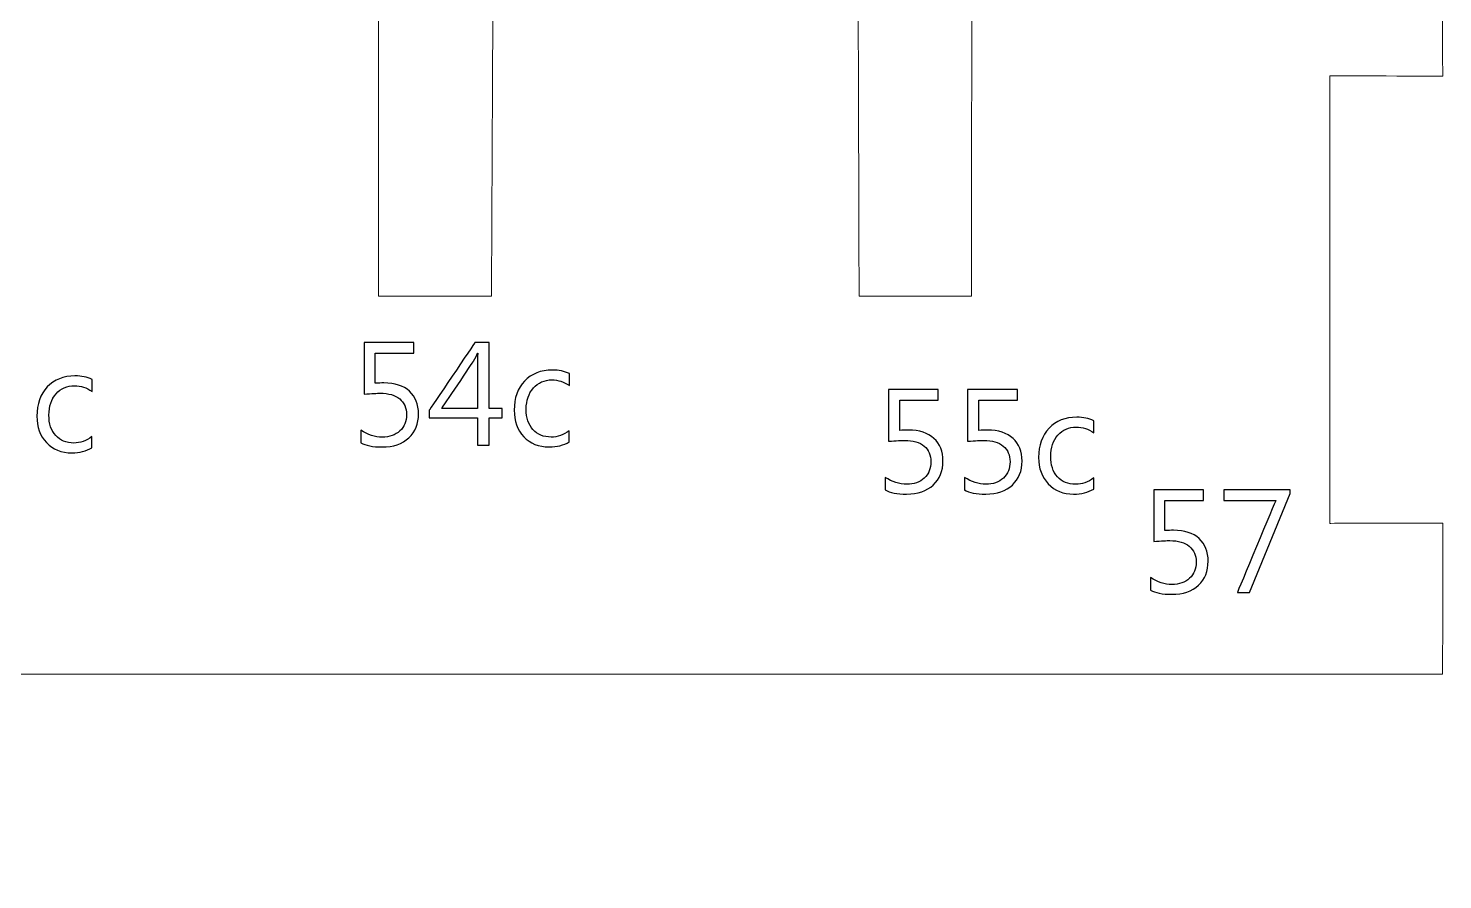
# Model space of a CAD drawing. Header units: centimetres. Extents: x -494 to 505, y -672 to 577.
# Drawn here: x 385.6 to 489.3, y 283.6 to 346 of the extents above; entities that cross this region are included whole.
import ezdxf

# ---------------------------------------------------------------- set-up
doc = ezdxf.new("R2010")
doc.units = ezdxf.units.CM
doc.header["$MEASUREMENT"] = 0
doc.layers.add('Camada 1', color=7, linetype='Continuous')
doc.layers.add('Camada 2', color=10, linetype='Continuous')

msp = doc.modelspace()

# ---------------------------------------------------------------- linework, layer by layer
at = {"layer": 'Camada 1', "lineweight": 9}
msp.add_open_spline([(288.960814, 353.67214), (288.960814, 353.67214), (306.821586, 353.757484), (306.821586, 353.757484), (306.821586, 353.757484), (306.821586, 353.757484), (306.803806, 326.357488), (306.803806, 326.357488), (306.803806, 326.357488), (306.803806, 326.357488), (315.147198, 326.356472), (315.147198, 326.356472), (315.147198, 326.356472), (315.147198, 326.356472), (315.160914, 353.57562), (315.160914, 353.57562), (315.160914, 353.57562), (315.160914, 353.57562), (341.611458, 353.57562), (341.611458, 353.57562), (341.611458, 353.57562), (341.611458, 353.57562), (341.611458, 326.355964), (341.611458, 326.355964), (341.611458, 326.355964), (341.611458, 326.355964), (349.923862, 326.357996), (349.923862, 326.357996), (349.923862, 326.357996), (349.923862, 326.357996), (349.92691, 353.617276), (349.92691, 353.617276), (349.92691, 353.617276), (349.92691, 353.617276), (376.460766, 353.605592), (376.460766, 353.605592), (376.460766, 353.605592), (376.460766, 353.605592), (376.395234, 326.36714), (376.395234, 326.36714), (376.395234, 326.36714), (376.395234, 326.36714), (384.838194, 326.357488), (384.838194, 326.357488), (384.838194, 326.357488), (384.838194, 326.357488), (384.869182, 353.677728), (384.869182, 353.677728), (384.869182, 353.677728), (384.869182, 353.677728), (411.304994, 353.702112), (411.304994, 353.702112), (411.304994, 353.702112), (411.304994, 353.702112), (411.304994, 326.35952), (411.304994, 326.35952), (411.304994, 326.35952), (411.304994, 326.35952), (419.585902, 326.365108), (419.585902, 326.365108), (419.585902, 326.365108), (419.585902, 326.365108), (419.720522, 353.670108), (419.720522, 353.670108), (419.720522, 353.670108), (419.720522, 353.670108), (446.437766, 353.618292), (446.437766, 353.618292), (446.437766, 353.618292), (446.437766, 353.618292), (446.52311, 326.358504), (446.52311, 326.358504), (446.52311, 326.358504), (446.52311, 326.358504), (454.750678, 326.360536), (454.750678, 326.360536), (454.750678, 326.360536), (454.750678, 326.360536), (454.791826, 353.618292), (454.791826, 353.618292), (454.791826, 353.618292), (454.791826, 353.618292), (489.229146, 353.633024), (489.229146, 353.633024), (489.229146, 353.633024), (489.229146, 353.633024), (489.287566, 342.489536), (489.287566, 342.489536), (489.287566, 342.489536), (489.287566, 342.489536), (481.005134, 342.497156), (481.005134, 342.497156), (481.005134, 342.497156), (481.005134, 342.497156), (481.005642, 309.723028), (481.005642, 309.723028), (481.005642, 309.723028), (481.005642, 309.723028), (489.285534, 309.728616), (489.285534, 309.728616), (489.285534, 309.728616), (489.285534, 309.728616), (489.28401, 298.680632), (489.28401, 298.680632), (489.28401, 298.680632), (489.28401, 298.680632), (280.265378, 298.67606), (280.265378, 298.67606), (280.265378, 298.67606), (280.265378, 298.67606), (280.256742, 315.430408), (280.256742, 315.430408), (280.256742, 315.430408), (280.256742, 315.430408), (252.19279, 315.430408), (252.19279, 315.430408), (252.19279, 315.430408), (247.88749, 315.334904), (245.91899, 310.748172), (245.883938, 302.43526), (245.883938, 302.43526), (246.230902, 288.837116), (238.245142, 283.140404), (231.76103, 283.8704), (231.76103, 283.8704), (231.76103, 283.8704), (235.595922, 314.865512), (235.595922, 314.865512), (235.595922, 314.865512), (235.595922, 314.865512), (227.385626, 315.718444), (227.385626, 315.718444), (227.385626, 315.718444), (227.385626, 315.718444), (224.653602, 295.469056), (224.653602, 295.469056), (224.653602, 295.469056), (224.653602, 295.469056), (5.72135, 295.22674), (5.72135, 295.22674), (5.72135, 295.22674), (5.72135, 295.22674), (5.716778, 279.167844), (5.716778, 279.167844), (5.716778, 279.167844), (5.716778, 279.167844), (-2.628138, 279.165304), (-2.628138, 279.165304), (-2.628138, 279.165304), (-2.628138, 279.165304), (-2.98577, 224.0915), (-2.98577, 224.0915), (-2.98577, 224.0915), (-2.98577, 224.0915), (-88.789002, 214.483696), (-88.789002, 214.483696), (-88.789002, 214.483696), (-88.789002, 214.483696), (-160.134554, 214.52332), (-160.134554, 214.52332), (-160.134554, 214.52332), (-163.876482, 213.130384), (-165.443662, 209.995516), (-164.388038, 204.757528), (-164.388038, 204.757528), (-164.388038, 204.757528), (-161.889694, 196.939916), (-161.889694, 196.939916), (-161.889694, 196.939916), (-159.55137, 189.6237), (-158.882842, 185.430668), (-164.745162, 183.003444), (-164.745162, 183.003444), (-164.745162, 183.003444), (-175.274478, 179.070508), (-175.274478, 179.070508), (-175.274478, 179.070508), (-189.770766, 172.492416), (-191.904366, 158.459424), (-185.580274, 139.325096), (-185.580274, 139.325096), (-182.29707, 128.78308), (-186.260486, 121.438924), (-192.412366, 123.689364), (-192.412366, 123.689364), (-192.412366, 123.689364), (-261.359142, 146.906996), (-261.359142, 146.906996), (-261.359142, 146.906996), (-259.768086, 152.90292), (-257.854958, 158.898844), (-255.620774, 164.893752), (-255.620774, 164.893752), (-255.620774, 164.893752), (-235.993178, 156.483304), (-235.993178, 156.483304), (-235.993178, 156.483304), (-235.993178, 156.483304), (-233.24947, 164.39388), (-233.24947, 164.39388), (-233.24947, 164.39388), (-233.24947, 164.39388), (-252.959362, 172.804328), (-252.959362, 172.804328), (-252.959362, 172.804328), (-249.96013, 179.295044), (-246.799354, 185.623708), (-243.478558, 191.789812), (-243.478558, 191.789812), (-243.478558, 191.789812), (-223.85147, 181.048152), (-223.85147, 181.048152), (-223.85147, 181.048152), (-223.85147, 181.048152), (-219.526358, 188.126116), (-219.526358, 188.126116), (-219.526358, 188.126116), (-219.526358, 188.126116), (-238.904526, 198.951596), (-238.904526, 198.951596), (-238.904526, 198.951596), (-235.729018, 204.52842), (-232.421938, 209.843116), (-228.924866, 214.772748), (-228.924866, 214.772748), (-228.924866, 214.772748), (-210.96097, 202.698604), (-210.96097, 202.698604), (-210.96097, 202.698604), (-210.96097, 202.698604), (-206.469742, 209.526632), (-206.469742, 209.526632), (-206.469742, 209.526632), (-206.469742, 209.526632), (-224.18421, 221.600776), (-224.18421, 221.600776), (-224.18421, 221.600776), (-220.36151, 226.60102), (-216.750138, 231.702356), (-213.372446, 236.922564), (-213.372446, 236.922564), (-213.372446, 236.922564), (-194.826382, 225.348292), (-194.826382, 225.348292), (-194.826382, 225.348292), (-194.826382, 225.348292), (-191.25057, 232.592372), (-191.25057, 232.592372), (-191.25057, 232.592372), (-191.25057, 232.592372), (-209.380582, 244.333776), (-209.380582, 244.333776), (-209.380582, 244.333776), (-202.259946, 261.027672), (-207.195166, 274.737068), (-227.065078, 282.88488), (-227.065078, 282.88488), (-261.775194, 290.706048), (-301.116238, 286.78124), (-337.022694, 269.0622), (-337.022694, 269.0622), (-362.833158, 254.920496), (-388.11327, 237.066328), (-415.161222, 221.333568), (-415.161222, 221.333568), (-428.876714, 212.451696), (-442.468254, 204.489812), (-456.981306, 198.090028), (-456.981306, 198.090028), (-462.47939, 196.298312), (-466.306662, 195.61048), (-468.373206, 196.760592), (-468.373206, 196.760592), (-481.297234, 208.35874), (-487.891074, 236.208316), (-486.846118, 283.671264), (-486.846118, 283.671264), (-484.055166, 323.948552), (-477.369886, 350.249236), (-465.985606, 359.680256), (-465.985606, 359.680256), (-455.591418, 363.607604), (-416.449002, 364.2106), (-357.647494, 359.764076), (-357.647494, 359.764076), (-317.62573, 356.62108), (-277.81377, 352.853244), (-238.131858, 348.694756), (-238.131858, 348.694756), (-214.866474, 346.01658), (-195.551298, 366.45342), (-178.214274, 397.942308), (-178.214274, 397.942308), (-183.909462, 398.922748), (-187.93587, 403.347936), (-188.438282, 412.292292), (-188.438282, 412.292292), (-188.327538, 422.884092), (-183.723026, 428.164752), (-174.94631, 428.932848), (-174.94631, 428.932848), (-171.28617, 428.963836), (-167.626538, 428.92218), (-163.96843, 428.50308), (-163.96843, 428.50308), (-159.001206, 427.909736), (-156.690822, 430.099216), (-156.854398, 436.178452), (-156.854398, 436.178452), (-156.854398, 436.178452), (-156.778198, 448.203828), (-156.778198, 448.203828), (-156.778198, 448.203828), (-156.778198, 448.203828), (-147.700746, 448.20332), (-147.700746, 448.20332), (-147.700746, 448.20332), (-147.700746, 448.20332), (-147.697698, 465.516468), (-147.697698, 465.516468), (-147.697698, 465.516468), (-147.697698, 465.516468), (-132.459222, 465.506816), (-132.459222, 465.506816), (-132.459222, 465.506816), (-132.459222, 465.506816), (-117.536722, 483.837996), (-117.536722, 483.837996), (-117.536722, 483.837996), (-117.536722, 483.837996), (-45.491654, 483.825804), (-45.491654, 483.825804), (-45.491654, 483.825804), (-45.491654, 483.825804), (-45.47489, 454.015348), (-45.47489, 454.015348), (-45.47489, 454.015348), (-45.47489, 454.015348), (-36.796218, 454.018396), (-36.796218, 454.018396), (-36.796218, 454.018396), (-36.796218, 454.018396), (-36.920678, 434.287168), (-36.920678, 434.287168), (-36.920678, 434.287168), (-37.163502, 430.041812), (-40.062658, 428.173896), (-44.477686, 427.461172), (-44.477686, 427.461172), (-44.477686, 427.461172), (-58.86831, 427.45914), (-58.86831, 427.45914), (-58.86831, 427.45914), (-58.86831, 427.45914), (-58.872882, 414.921192), (-58.872882, 414.921192), (-58.872882, 414.921192), (-58.872882, 414.921192), (-43.79849, 414.921192), (-43.79849, 414.921192), (-43.79849, 414.921192), (-24.761698, 414.171384), (-13.673582, 411.255972), (-8.36295, 404.78964), (-8.36295, 404.78964), (-4.952238, 400.746468), (-2.86385, 396.261336), (-2.70891, 391.1346), (-2.70891, 391.1346), (-2.70891, 391.1346), (-2.534666, 366.474248), (-2.534666, 366.474248), (-2.534666, 366.474248), (-2.534666, 366.474248), (5.877814, 366.480344), (5.877814, 366.480344), (5.877814, 366.480344), (5.877814, 366.480344), (5.90169, 347.073728), (5.90169, 347.073728), (5.90169, 347.073728), (5.90169, 347.073728), (233.39171, 347.06814), (233.39171, 347.06814), (233.39171, 347.06814), (233.39171, 347.06814), (233.356658, 357.819452), (233.356658, 357.819452), (233.356658, 357.819452), (238.909098, 375.214388), (244.365526, 393.373356), (250.012962, 410.004768), (250.012962, 410.004768), (252.496066, 417.378896), (256.725674, 421.44188), (262.677402, 421.235124), (262.677402, 421.235124), (270.499078, 420.488872), (274.919186, 415.631376), (277.312882, 408.136344), (277.312882, 408.136344), (281.81935, 390.775952), (285.049722, 371.798088), (288.960814, 353.67214)], degree=3, knots=[0, 0, 0, 0, 0.0098039216, 0.0098039216, 0.0098039216, 0.0098039316, 0.0196078431, 0.0196078431, 0.0196078431, 0.0196078531, 0.0294117647, 0.0294117647, 0.0294117647, 0.0294117747, 0.0392156863, 0.0392156863, 0.0392156863, 0.0392156963, 0.0490196078, 0.0490196078, 0.0490196078, 0.0490196178, 0.0588235294, 0.0588235294, 0.0588235294, 0.0588235394, 0.068627451, 0.068627451, 0.068627451, 0.068627461, 0.0784313725, 0.0784313725, 0.0784313725, 0.0784313825, 0.0882352941, 0.0882352941, 0.0882352941, 0.0882353041, 0.0980392157, 0.0980392157, 0.0980392157, 0.0980392257, 0.1078431373, 0.1078431373, 0.1078431373, 0.1078431473, 0.1176470588, 0.1176470588, 0.1176470588, 0.1176470688, 0.1274509804, 0.1274509804, 0.1274509804, 0.1274509904, 0.137254902, 0.137254902, 0.137254902, 0.137254912, 0.1470588235, 0.1470588235, 0.1470588235, 0.1470588335, 0.1568627451, 0.1568627451, 0.1568627451, 0.1568627551, 0.1666666667, 0.1666666667, 0.1666666667, 0.1666666767, 0.1764705882, 0.1764705882, 0.1764705882, 0.1764705982, 0.1862745098, 0.1862745098, 0.1862745098, 0.1862745198, 0.1960784314, 0.1960784314, 0.1960784314, 0.1960784414, 0.2058823529, 0.2058823529, 0.2058823529, 0.2058823629, 0.2156862745, 0.2156862745, 0.2156862745, 0.2156862845, 0.2254901961, 0.2254901961, 0.2254901961, 0.2254902061, 0.2352941176, 0.2352941176, 0.2352941176, 0.2352941276, 0.2450980392, 0.2450980392, 0.2450980392, 0.2450980492, 0.2549019608, 0.2549019608, 0.2549019608, 0.2549019708, 0.2647058824, 0.2647058824, 0.2647058824, 0.2647058924, 0.2745098039, 0.2745098039, 0.2745098039, 0.2745098139, 0.2843137255, 0.2843137255, 0.2843137255, 0.2843137355, 0.2941176471, 0.2941176471, 0.2941176471, 0.2941176571, 0.3039215686, 0.3039215686, 0.3039215686, 0.3039215786, 0.3137254902, 0.3137254902, 0.3137254902, 0.3137255002, 0.3235294118, 0.3235294118, 0.3235294118, 0.3235294218, 0.3333333333, 0.3333333333, 0.3333333333, 0.3333333433, 0.3431372549, 0.3431372549, 0.3431372549, 0.3431372649, 0.3529411765, 0.3529411765, 0.3529411765, 0.3529411865, 0.362745098, 0.362745098, 0.362745098, 0.362745108, 0.3725490196, 0.3725490196, 0.3725490196, 0.3725490296, 0.3823529412, 0.3823529412, 0.3823529412, 0.3823529512, 0.3921568627, 0.3921568627, 0.3921568627, 0.3921568727, 0.4019607843, 0.4019607843, 0.4019607843, 0.4019607943, 0.4117647059, 0.4117647059, 0.4117647059, 0.4117647159, 0.4215686275, 0.4215686275, 0.4215686275, 0.4215686375, 0.431372549, 0.431372549, 0.431372549, 0.431372559, 0.4411764706, 0.4411764706, 0.4411764706, 0.4411764806, 0.4509803922, 0.4509803922, 0.4509803922, 0.4509804022, 0.4607843137, 0.4607843137, 0.4607843137, 0.4607843237, 0.4705882353, 0.4705882353, 0.4705882353, 0.4705882453, 0.4803921569, 0.4803921569, 0.4803921569, 0.4803921669, 0.4901960784, 0.4901960784, 0.4901960784, 0.4901960884, 0.5, 0.5, 0.5, 0.50000001, 0.5098039216, 0.5098039216, 0.5098039216, 0.5098039316, 0.5196078431, 0.5196078431, 0.5196078431, 0.5196078531, 0.5294117647, 0.5294117647, 0.5294117647, 0.5294117747, 0.5392156863, 0.5392156863, 0.5392156863, 0.5392156963, 0.5490196078, 0.5490196078, 0.5490196078, 0.5490196178, 0.5588235294, 0.5588235294, 0.5588235294, 0.5588235394, 0.568627451, 0.568627451, 0.568627451, 0.568627461, 0.5784313725, 0.5784313725, 0.5784313725, 0.5784313825, 0.5882352941, 0.5882352941, 0.5882352941, 0.5882353041, 0.5980392157, 0.5980392157, 0.5980392157, 0.5980392257, 0.6078431373, 0.6078431373, 0.6078431373, 0.6078431473, 0.6176470588, 0.6176470588, 0.6176470588, 0.6176470688, 0.6274509804, 0.6274509804, 0.6274509804, 0.6274509904, 0.637254902, 0.637254902, 0.637254902, 0.637254912, 0.6470588235, 0.6470588235, 0.6470588235, 0.6470588335, 0.6568627451, 0.6568627451, 0.6568627451, 0.6568627551, 0.6666666667, 0.6666666667, 0.6666666667, 0.6666666767, 0.6764705882, 0.6764705882, 0.6764705882, 0.6764705982, 0.6862745098, 0.6862745098, 0.6862745098, 0.6862745198, 0.6960784314, 0.6960784314, 0.6960784314, 0.6960784414, 0.7058823529, 0.7058823529, 0.7058823529, 0.7058823629, 0.7156862745, 0.7156862745, 0.7156862745, 0.7156862845, 0.7254901961, 0.7254901961, 0.7254901961, 0.7254902061, 0.7352941176, 0.7352941176, 0.7352941176, 0.7352941276, 0.7450980392, 0.7450980392, 0.7450980392, 0.7450980492, 0.7549019608, 0.7549019608, 0.7549019608, 0.7549019708, 0.7647058824, 0.7647058824, 0.7647058824, 0.7647058924, 0.7745098039, 0.7745098039, 0.7745098039, 0.7745098139, 0.7843137255, 0.7843137255, 0.7843137255, 0.7843137355, 0.7941176471, 0.7941176471, 0.7941176471, 0.7941176571, 0.8039215686, 0.8039215686, 0.8039215686, 0.8039215786, 0.8137254902, 0.8137254902, 0.8137254902, 0.8137255002, 0.8235294118, 0.8235294118, 0.8235294118, 0.8235294218, 0.8333333333, 0.8333333333, 0.8333333333, 0.8333333433, 0.8431372549, 0.8431372549, 0.8431372549, 0.8431372649, 0.8529411765, 0.8529411765, 0.8529411765, 0.8529411865, 0.862745098, 0.862745098, 0.862745098, 0.862745108, 0.8725490196, 0.8725490196, 0.8725490196, 0.8725490296, 0.8823529412, 0.8823529412, 0.8823529412, 0.8823529512, 0.8921568627, 0.8921568627, 0.8921568627, 0.8921568727, 0.9019607843, 0.9019607843, 0.9019607843, 0.9019607943, 0.9117647059, 0.9117647059, 0.9117647059, 0.9117647159, 0.9215686275, 0.9215686275, 0.9215686275, 0.9215686375, 0.931372549, 0.931372549, 0.931372549, 0.931372559, 0.9411764706, 0.9411764706, 0.9411764706, 0.9411764806, 0.9509803922, 0.9509803922, 0.9509803922, 0.9509804022, 0.9607843137, 0.9607843137, 0.9607843137, 0.9607843237, 0.9705882353, 0.9705882353, 0.9705882353, 0.9705882453, 0.9803921569, 0.9803921569, 0.9803921569, 0.9803921669, 1, 1, 1, 1], dxfattribs=at)
at = {"layer": 'Camada 2'}
for points, knots in [([(410.012388, 315.63056), (410.012388, 315.63056), (410.012388, 316.544452), (410.012388, 316.544452), (410.012388, 316.544452), (410.526738, 316.207648), (411.049978, 316.038992), (411.582108, 316.038992), (411.582108, 316.038992), (412.114492, 316.038992), (412.542736, 316.189614), (412.868872, 316.490604), (412.868872, 316.490604), (413.193484, 316.79007), (413.356552, 317.189612), (413.356552, 317.686182), (413.356552, 317.686182), (413.356552, 318.178942), (413.189674, 318.56426), (412.858204, 318.840104), (412.858204, 318.840104), (412.524956, 319.116202), (412.049976, 319.254124), (411.429962, 319.254124), (411.429962, 319.254124), (411.220158, 319.254124), (410.82595, 319.232788), (410.248862, 319.191386), (410.248862, 319.191386), (410.248862, 319.191386), (410.248862, 322.974716), (410.248862, 322.974716), (410.248862, 322.974716), (410.248862, 322.974716), (413.894016, 322.974716), (413.894016, 322.974716), (413.894016, 322.974716), (413.894016, 322.974716), (413.894016, 322.200524), (413.894016, 322.200524), (413.894016, 322.200524), (413.894016, 322.200524), (411.06598, 322.200524), (411.06598, 322.200524), (411.06598, 322.200524), (411.06598, 322.200524), (411.06598, 319.98539), (411.06598, 319.98539), (411.06598, 319.98539), (411.297374, 319.999614), (411.51048, 320.00698), (411.707584, 320.00698), (411.707584, 320.00698), (412.512256, 320.00698), (413.13608, 319.804288), (413.57677, 319.40119), (413.57677, 319.40119), (414.017714, 318.997838), (414.238186, 318.444118), (414.238186, 317.741554), (414.238186, 317.741554), (414.238186, 317.014098), (414.001712, 316.427866), (413.526732, 315.985398), (413.526732, 315.985398), (413.051752, 315.540898), (412.39948, 315.318648), (411.573218, 315.318648), (411.573218, 315.318648), (410.876242, 315.318648), (410.356304, 315.422534), (410.012388, 315.63056)], [0, 0, 0, 0, 0.0526315789, 0.0526315789, 0.0526315789, 0.0526315889, 0.1052631579, 0.1052631579, 0.1052631579, 0.1052631679, 0.1578947368, 0.1578947368, 0.1578947368, 0.1578947468, 0.2105263158, 0.2105263158, 0.2105263158, 0.2105263258, 0.2631578947, 0.2631578947, 0.2631578947, 0.2631579047, 0.3157894737, 0.3157894737, 0.3157894737, 0.3157894837, 0.3684210526, 0.3684210526, 0.3684210526, 0.3684210626, 0.4210526316, 0.4210526316, 0.4210526316, 0.4210526416, 0.4736842105, 0.4736842105, 0.4736842105, 0.4736842205, 0.5263157895, 0.5263157895, 0.5263157895, 0.5263157995, 0.5789473684, 0.5789473684, 0.5789473684, 0.5789473784, 0.6315789474, 0.6315789474, 0.6315789474, 0.6315789574, 0.6842105263, 0.6842105263, 0.6842105263, 0.6842105363, 0.7368421053, 0.7368421053, 0.7368421053, 0.7368421153, 0.7894736842, 0.7894736842, 0.7894736842, 0.7894736942, 0.8421052632, 0.8421052632, 0.8421052632, 0.8421052732, 0.8947368421, 0.8947368421, 0.8947368421, 0.8947368521, 1, 1, 1, 1]), ([(420.378128, 317.447676), (420.378128, 317.447676), (419.410388, 317.447676), (419.410388, 317.447676), (419.410388, 317.447676), (419.410388, 317.447676), (419.410388, 315.44768), (419.410388, 315.44768), (419.410388, 315.44768), (419.410388, 315.44768), (418.560758, 315.44768), (418.560758, 315.44768), (418.560758, 315.44768), (418.560758, 315.44768), (418.560758, 317.447676), (418.560758, 317.447676), (418.560758, 317.447676), (418.560758, 317.447676), (415.023046, 317.447676), (415.023046, 317.447676), (415.023046, 317.447676), (415.023046, 317.447676), (415.023046, 318.01054), (415.023046, 318.01054), (415.023046, 318.01054), (415.023046, 318.01054), (418.372544, 322.974716), (418.372544, 322.974716), (418.372544, 322.974716), (418.372544, 322.974716), (419.410388, 322.974716), (419.410388, 322.974716), (419.410388, 322.974716), (419.410388, 322.974716), (419.410388, 318.146684), (419.410388, 318.146684), (419.410388, 318.146684), (419.410388, 318.146684), (420.378128, 318.146684), (420.378128, 318.146684), (420.378128, 318.146684), (420.378128, 318.146684), (420.378128, 317.447676), (420.378128, 317.447676)], [0, 0, 0, 0, 0.0833333333, 0.0833333333, 0.0833333333, 0.0833333433, 0.1666666667, 0.1666666667, 0.1666666667, 0.1666666767, 0.25, 0.25, 0.25, 0.25000001, 0.3333333333, 0.3333333333, 0.3333333333, 0.3333333433, 0.4166666667, 0.4166666667, 0.4166666667, 0.4166666767, 0.5, 0.5, 0.5, 0.50000001, 0.5833333333, 0.5833333333, 0.5833333333, 0.5833333433, 0.6666666667, 0.6666666667, 0.6666666667, 0.6666666767, 0.75, 0.75, 0.75, 0.75000001, 0.8333333333, 0.8333333333, 0.8333333333, 0.8333333433, 1, 1, 1, 1]), ([(418.560758, 318.146684), (418.560758, 318.146684), (418.560758, 321.399408), (418.560758, 321.399408), (418.560758, 321.399408), (418.560758, 321.630548), (418.56787, 321.89039), (418.582348, 322.177156), (418.582348, 322.177156), (418.582348, 322.177156), (418.560758, 322.177156), (418.560758, 322.177156), (418.560758, 322.177156), (418.512498, 322.049902), (418.415724, 321.858132), (418.272214, 321.600068), (418.272214, 321.600068), (418.272214, 321.600068), (415.95675, 318.146684), (415.95675, 318.146684), (415.95675, 318.146684), (415.95675, 318.146684), (418.560758, 318.146684), (418.560758, 318.146684)], [0, 0, 0, 0, 0.1428571429, 0.1428571429, 0.1428571429, 0.1428571529, 0.2857142857, 0.2857142857, 0.2857142857, 0.2857142957, 0.4285714286, 0.4285714286, 0.4285714286, 0.4285714386, 0.5714285714, 0.5714285714, 0.5714285714, 0.5714285814, 0.7142857143, 0.7142857143, 0.7142857143, 0.7142857243, 1, 1, 1, 1]), ([(390.305544, 315.257942), (389.893302, 315.010546), (389.40232, 314.886848), (388.8359, 314.886848), (388.8359, 314.886848), (388.06882, 314.886848), (387.450584, 315.136022), (386.979414, 315.635894), (386.979414, 315.635894), (386.50799, 316.13602), (386.273294, 316.782958), (386.273294, 317.57874), (386.273294, 317.57874), (386.273294, 318.46393), (386.527802, 319.177162), (387.034786, 319.71488), (387.034786, 319.71488), (387.542024, 320.252598), (388.219442, 320.52133), (389.06704, 320.52133), (389.06704, 320.52133), (389.538464, 320.52133), (389.95604, 320.433446), (390.316212, 320.25971), (390.316212, 320.25971), (390.316212, 320.25971), (390.316212, 319.381632), (390.316212, 319.381632), (390.316212, 319.381632), (389.91667, 319.661032), (389.490204, 319.800986), (389.034782, 319.800986), (389.034782, 319.800986), (388.484618, 319.800986), (388.034784, 319.603882), (387.681724, 319.207642), (387.681724, 319.207642), (387.330696, 318.813434), (387.154928, 318.29375), (387.154928, 317.652146), (387.154928, 317.652146), (387.154928, 317.019432), (387.319774, 316.521338), (387.651498, 316.155578), (387.651498, 316.155578), (387.98119, 315.790072), (388.42569, 315.607192), (388.982966, 315.607192), (388.982966, 315.607192), (389.45058, 315.607192), (389.893302, 315.763148), (390.305544, 316.07506), (390.305544, 316.07506), (390.305544, 316.07506), (390.305544, 315.257942), (390.305544, 315.257942)], [0, 0, 0, 0, 0.0666666667, 0.0666666667, 0.0666666667, 0.0666666767, 0.1333333333, 0.1333333333, 0.1333333333, 0.1333333433, 0.2, 0.2, 0.2, 0.20000001, 0.2666666667, 0.2666666667, 0.2666666667, 0.2666666767, 0.3333333333, 0.3333333333, 0.3333333333, 0.3333333433, 0.4, 0.4, 0.4, 0.40000001, 0.4666666667, 0.4666666667, 0.4666666667, 0.4666666767, 0.5333333333, 0.5333333333, 0.5333333333, 0.5333333433, 0.6, 0.6, 0.6, 0.60000001, 0.6666666667, 0.6666666667, 0.6666666667, 0.6666666767, 0.7333333333, 0.7333333333, 0.7333333333, 0.7333333433, 0.8, 0.8, 0.8, 0.80000001, 0.8666666667, 0.8666666667, 0.8666666667, 0.8666666767, 1, 1, 1, 1]), ([(425.281344, 315.689742), (424.869102, 315.442346), (424.37812, 315.318648), (423.8117, 315.318648), (423.8117, 315.318648), (423.04462, 315.318648), (422.426384, 315.567822), (421.955214, 316.067694), (421.955214, 316.067694), (421.48379, 316.56782), (421.249094, 317.214758), (421.249094, 318.01054), (421.249094, 318.01054), (421.249094, 318.89573), (421.503602, 319.608962), (422.010586, 320.14668), (422.010586, 320.14668), (422.517824, 320.684398), (423.195242, 320.95313), (424.04284, 320.95313), (424.04284, 320.95313), (424.514264, 320.95313), (424.93184, 320.865246), (425.292012, 320.69151), (425.292012, 320.69151), (425.292012, 320.69151), (425.292012, 319.813432), (425.292012, 319.813432), (425.292012, 319.813432), (424.89247, 320.092832), (424.466004, 320.232786), (424.010582, 320.232786), (424.010582, 320.232786), (423.460418, 320.232786), (423.010584, 320.035682), (422.657524, 319.639442), (422.657524, 319.639442), (422.306496, 319.245234), (422.130728, 318.72555), (422.130728, 318.083946), (422.130728, 318.083946), (422.130728, 317.451232), (422.295574, 316.953138), (422.627298, 316.587378), (422.627298, 316.587378), (422.95699, 316.221872), (423.40149, 316.038992), (423.958766, 316.038992), (423.958766, 316.038992), (424.42638, 316.038992), (424.869102, 316.194948), (425.281344, 316.50686), (425.281344, 316.50686), (425.281344, 316.50686), (425.281344, 315.689742), (425.281344, 315.689742)], [0, 0, 0, 0, 0.0666666667, 0.0666666667, 0.0666666667, 0.0666666767, 0.1333333333, 0.1333333333, 0.1333333333, 0.1333333433, 0.2, 0.2, 0.2, 0.20000001, 0.2666666667, 0.2666666667, 0.2666666667, 0.2666666767, 0.3333333333, 0.3333333333, 0.3333333333, 0.3333333433, 0.4, 0.4, 0.4, 0.40000001, 0.4666666667, 0.4666666667, 0.4666666667, 0.4666666767, 0.5333333333, 0.5333333333, 0.5333333333, 0.5333333433, 0.6, 0.6, 0.6, 0.60000001, 0.6666666667, 0.6666666667, 0.6666666667, 0.6666666767, 0.7333333333, 0.7333333333, 0.7333333333, 0.7333333433, 0.8, 0.8, 0.8, 0.80000001, 0.8666666667, 0.8666666667, 0.8666666667, 0.8666666767, 1, 1, 1, 1]), ([(448.442588, 312.17616), (448.442588, 312.17616), (448.442588, 313.090052), (448.442588, 313.090052), (448.442588, 313.090052), (448.956938, 312.753248), (449.480178, 312.584592), (450.012308, 312.584592), (450.012308, 312.584592), (450.544692, 312.584592), (450.972936, 312.735214), (451.299072, 313.036204), (451.299072, 313.036204), (451.623684, 313.33567), (451.786752, 313.735212), (451.786752, 314.231782), (451.786752, 314.231782), (451.786752, 314.724542), (451.619874, 315.10986), (451.288404, 315.385704), (451.288404, 315.385704), (450.955156, 315.661802), (450.480176, 315.799724), (449.860162, 315.799724), (449.860162, 315.799724), (449.650358, 315.799724), (449.25615, 315.778388), (448.679062, 315.736986), (448.679062, 315.736986), (448.679062, 315.736986), (448.679062, 319.520316), (448.679062, 319.520316), (448.679062, 319.520316), (448.679062, 319.520316), (452.324216, 319.520316), (452.324216, 319.520316), (452.324216, 319.520316), (452.324216, 319.520316), (452.324216, 318.746124), (452.324216, 318.746124), (452.324216, 318.746124), (452.324216, 318.746124), (449.49618, 318.746124), (449.49618, 318.746124), (449.49618, 318.746124), (449.49618, 318.746124), (449.49618, 316.53099), (449.49618, 316.53099), (449.49618, 316.53099), (449.727574, 316.545214), (449.94068, 316.55258), (450.137784, 316.55258), (450.137784, 316.55258), (450.942456, 316.55258), (451.56628, 316.349888), (452.00697, 315.94679), (452.00697, 315.94679), (452.447914, 315.543438), (452.668386, 314.989718), (452.668386, 314.287154), (452.668386, 314.287154), (452.668386, 313.559698), (452.431912, 312.973466), (451.956932, 312.530998), (451.956932, 312.530998), (451.481952, 312.086498), (450.82968, 311.864248), (450.003418, 311.864248), (450.003418, 311.864248), (449.306442, 311.864248), (448.786504, 311.968134), (448.442588, 312.17616)], [0, 0, 0, 0, 0.0526315789, 0.0526315789, 0.0526315789, 0.0526315889, 0.1052631579, 0.1052631579, 0.1052631579, 0.1052631679, 0.1578947368, 0.1578947368, 0.1578947368, 0.1578947468, 0.2105263158, 0.2105263158, 0.2105263158, 0.2105263258, 0.2631578947, 0.2631578947, 0.2631578947, 0.2631579047, 0.3157894737, 0.3157894737, 0.3157894737, 0.3157894837, 0.3684210526, 0.3684210526, 0.3684210526, 0.3684210626, 0.4210526316, 0.4210526316, 0.4210526316, 0.4210526416, 0.4736842105, 0.4736842105, 0.4736842105, 0.4736842205, 0.5263157895, 0.5263157895, 0.5263157895, 0.5263157995, 0.5789473684, 0.5789473684, 0.5789473684, 0.5789473784, 0.6315789474, 0.6315789474, 0.6315789474, 0.6315789574, 0.6842105263, 0.6842105263, 0.6842105263, 0.6842105363, 0.7368421053, 0.7368421053, 0.7368421053, 0.7368421153, 0.7894736842, 0.7894736842, 0.7894736842, 0.7894736942, 0.8421052632, 0.8421052632, 0.8421052632, 0.8421052732, 0.8947368421, 0.8947368421, 0.8947368421, 0.8947368521, 1, 1, 1, 1]), ([(454.23836, 312.17616), (454.23836, 312.17616), (454.23836, 313.090052), (454.23836, 313.090052), (454.23836, 313.090052), (454.75271, 312.753248), (455.27595, 312.584592), (455.80808, 312.584592), (455.80808, 312.584592), (456.340464, 312.584592), (456.768708, 312.735214), (457.094844, 313.036204), (457.094844, 313.036204), (457.419456, 313.33567), (457.582524, 313.735212), (457.582524, 314.231782), (457.582524, 314.231782), (457.582524, 314.724542), (457.415646, 315.10986), (457.084176, 315.385704), (457.084176, 315.385704), (456.750928, 315.661802), (456.275948, 315.799724), (455.655934, 315.799724), (455.655934, 315.799724), (455.44613, 315.799724), (455.051922, 315.778388), (454.474834, 315.736986), (454.474834, 315.736986), (454.474834, 315.736986), (454.474834, 319.520316), (454.474834, 319.520316), (454.474834, 319.520316), (454.474834, 319.520316), (458.119988, 319.520316), (458.119988, 319.520316), (458.119988, 319.520316), (458.119988, 319.520316), (458.119988, 318.746124), (458.119988, 318.746124), (458.119988, 318.746124), (458.119988, 318.746124), (455.291952, 318.746124), (455.291952, 318.746124), (455.291952, 318.746124), (455.291952, 318.746124), (455.291952, 316.53099), (455.291952, 316.53099), (455.291952, 316.53099), (455.523346, 316.545214), (455.736452, 316.55258), (455.933556, 316.55258), (455.933556, 316.55258), (456.738228, 316.55258), (457.362052, 316.349888), (457.802742, 315.94679), (457.802742, 315.94679), (458.243686, 315.543438), (458.464158, 314.989718), (458.464158, 314.287154), (458.464158, 314.287154), (458.464158, 313.559698), (458.227684, 312.973466), (457.752704, 312.530998), (457.752704, 312.530998), (457.277724, 312.086498), (456.625452, 311.864248), (455.79919, 311.864248), (455.79919, 311.864248), (455.102214, 311.864248), (454.582276, 311.968134), (454.23836, 312.17616)], [0, 0, 0, 0, 0.0526315789, 0.0526315789, 0.0526315789, 0.0526315889, 0.1052631579, 0.1052631579, 0.1052631579, 0.1052631679, 0.1578947368, 0.1578947368, 0.1578947368, 0.1578947468, 0.2105263158, 0.2105263158, 0.2105263158, 0.2105263258, 0.2631578947, 0.2631578947, 0.2631578947, 0.2631579047, 0.3157894737, 0.3157894737, 0.3157894737, 0.3157894837, 0.3684210526, 0.3684210526, 0.3684210526, 0.3684210626, 0.4210526316, 0.4210526316, 0.4210526316, 0.4210526416, 0.4736842105, 0.4736842105, 0.4736842105, 0.4736842205, 0.5263157895, 0.5263157895, 0.5263157895, 0.5263157995, 0.5789473684, 0.5789473684, 0.5789473684, 0.5789473784, 0.6315789474, 0.6315789474, 0.6315789474, 0.6315789574, 0.6842105263, 0.6842105263, 0.6842105263, 0.6842105363, 0.7368421053, 0.7368421053, 0.7368421053, 0.7368421153, 0.7894736842, 0.7894736842, 0.7894736842, 0.7894736942, 0.8421052632, 0.8421052632, 0.8421052632, 0.8421052732, 0.8947368421, 0.8947368421, 0.8947368421, 0.8947368521, 1, 1, 1, 1]), ([(463.711544, 312.235342), (463.299302, 311.987946), (462.80832, 311.864248), (462.2419, 311.864248), (462.2419, 311.864248), (461.47482, 311.864248), (460.856584, 312.113422), (460.385414, 312.613294), (460.385414, 312.613294), (459.91399, 313.11342), (459.679294, 313.760358), (459.679294, 314.55614), (459.679294, 314.55614), (459.679294, 315.44133), (459.933802, 316.154562), (460.440786, 316.69228), (460.440786, 316.69228), (460.948024, 317.229998), (461.625442, 317.49873), (462.47304, 317.49873), (462.47304, 317.49873), (462.944464, 317.49873), (463.36204, 317.410846), (463.722212, 317.23711), (463.722212, 317.23711), (463.722212, 317.23711), (463.722212, 316.359032), (463.722212, 316.359032), (463.722212, 316.359032), (463.32267, 316.638432), (462.896204, 316.778386), (462.440782, 316.778386), (462.440782, 316.778386), (461.890618, 316.778386), (461.440784, 316.581282), (461.087724, 316.185042), (461.087724, 316.185042), (460.736696, 315.790834), (460.560928, 315.27115), (460.560928, 314.629546), (460.560928, 314.629546), (460.560928, 313.996832), (460.725774, 313.498738), (461.057498, 313.132978), (461.057498, 313.132978), (461.38719, 312.767472), (461.83169, 312.584592), (462.388966, 312.584592), (462.388966, 312.584592), (462.85658, 312.584592), (463.299302, 312.740548), (463.711544, 313.05246), (463.711544, 313.05246), (463.711544, 313.05246), (463.711544, 312.235342), (463.711544, 312.235342)], [0, 0, 0, 0, 0.0666666667, 0.0666666667, 0.0666666667, 0.0666666767, 0.1333333333, 0.1333333333, 0.1333333333, 0.1333333433, 0.2, 0.2, 0.2, 0.20000001, 0.2666666667, 0.2666666667, 0.2666666667, 0.2666666767, 0.3333333333, 0.3333333333, 0.3333333333, 0.3333333433, 0.4, 0.4, 0.4, 0.40000001, 0.4666666667, 0.4666666667, 0.4666666667, 0.4666666767, 0.5333333333, 0.5333333333, 0.5333333333, 0.5333333433, 0.6, 0.6, 0.6, 0.60000001, 0.6666666667, 0.6666666667, 0.6666666667, 0.6666666767, 0.7333333333, 0.7333333333, 0.7333333333, 0.7333333433, 0.8, 0.8, 0.8, 0.80000001, 0.8666666667, 0.8666666667, 0.8666666667, 0.8666666767, 1, 1, 1, 1]), ([(467.873588, 304.83556), (467.873588, 304.83556), (467.873588, 305.749452), (467.873588, 305.749452), (467.873588, 305.749452), (468.387938, 305.412648), (468.911178, 305.243992), (469.443308, 305.243992), (469.443308, 305.243992), (469.975692, 305.243992), (470.403936, 305.394614), (470.730072, 305.695604), (470.730072, 305.695604), (471.054684, 305.99507), (471.217752, 306.394612), (471.217752, 306.891182), (471.217752, 306.891182), (471.217752, 307.383942), (471.050874, 307.76926), (470.719404, 308.045104), (470.719404, 308.045104), (470.386156, 308.321202), (469.911176, 308.459124), (469.291162, 308.459124), (469.291162, 308.459124), (469.081358, 308.459124), (468.68715, 308.437788), (468.110062, 308.396386), (468.110062, 308.396386), (468.110062, 308.396386), (468.110062, 312.179716), (468.110062, 312.179716), (468.110062, 312.179716), (468.110062, 312.179716), (471.755216, 312.179716), (471.755216, 312.179716), (471.755216, 312.179716), (471.755216, 312.179716), (471.755216, 311.405524), (471.755216, 311.405524), (471.755216, 311.405524), (471.755216, 311.405524), (468.92718, 311.405524), (468.92718, 311.405524), (468.92718, 311.405524), (468.92718, 311.405524), (468.92718, 309.19039), (468.92718, 309.19039), (468.92718, 309.19039), (469.158574, 309.204614), (469.37168, 309.21198), (469.568784, 309.21198), (469.568784, 309.21198), (470.373456, 309.21198), (470.99728, 309.009288), (471.43797, 308.60619), (471.43797, 308.60619), (471.878914, 308.202838), (472.099386, 307.649118), (472.099386, 306.946554), (472.099386, 306.946554), (472.099386, 306.219098), (471.862912, 305.632866), (471.387932, 305.190398), (471.387932, 305.190398), (470.912952, 304.745898), (470.26068, 304.523648), (469.434418, 304.523648), (469.434418, 304.523648), (468.737442, 304.523648), (468.217504, 304.627534), (467.873588, 304.83556)], [0, 0, 0, 0, 0.0526315789, 0.0526315789, 0.0526315789, 0.0526315889, 0.1052631579, 0.1052631579, 0.1052631579, 0.1052631679, 0.1578947368, 0.1578947368, 0.1578947368, 0.1578947468, 0.2105263158, 0.2105263158, 0.2105263158, 0.2105263258, 0.2631578947, 0.2631578947, 0.2631578947, 0.2631579047, 0.3157894737, 0.3157894737, 0.3157894737, 0.3157894837, 0.3684210526, 0.3684210526, 0.3684210526, 0.3684210626, 0.4210526316, 0.4210526316, 0.4210526316, 0.4210526416, 0.4736842105, 0.4736842105, 0.4736842105, 0.4736842205, 0.5263157895, 0.5263157895, 0.5263157895, 0.5263157995, 0.5789473684, 0.5789473684, 0.5789473684, 0.5789473784, 0.6315789474, 0.6315789474, 0.6315789474, 0.6315789574, 0.6842105263, 0.6842105263, 0.6842105263, 0.6842105363, 0.7368421053, 0.7368421053, 0.7368421053, 0.7368421153, 0.7894736842, 0.7894736842, 0.7894736842, 0.7894736942, 0.8421052632, 0.8421052632, 0.8421052632, 0.8421052732, 0.8947368421, 0.8947368421, 0.8947368421, 0.8947368521, 1, 1, 1, 1]), ([(478.110296, 311.908952), (478.110296, 311.908952), (475.131638, 304.65268), (475.131638, 304.65268), (475.131638, 304.65268), (475.131638, 304.65268), (474.239082, 304.65268), (474.239082, 304.65268), (474.239082, 304.65268), (474.239082, 304.65268), (477.05645, 311.405524), (477.05645, 311.405524), (477.05645, 311.405524), (477.05645, 311.405524), (473.260674, 311.405524), (473.260674, 311.405524), (473.260674, 311.405524), (473.260674, 311.405524), (473.260674, 312.179716), (473.260674, 312.179716), (473.260674, 312.179716), (473.260674, 312.179716), (478.110296, 312.179716), (478.110296, 312.179716), (478.110296, 312.179716), (478.110296, 312.179716), (478.110296, 311.908952), (478.110296, 311.908952)], [0, 0, 0, 0, 0.125, 0.125, 0.125, 0.12500001, 0.25, 0.25, 0.25, 0.25000001, 0.375, 0.375, 0.375, 0.37500001, 0.5, 0.5, 0.5, 0.50000001, 0.625, 0.625, 0.625, 0.62500001, 0.75, 0.75, 0.75, 0.75000001, 1, 1, 1, 1])]:
    msp.add_open_spline(points, degree=3, knots=knots, dxfattribs=at)
at = {"layer": 'Camada 2', "lineweight": 9}
for points, knots in [([(410.012388, 315.63056), (410.012388, 315.63056), (410.012388, 316.544452), (410.012388, 316.544452), (410.012388, 316.544452), (410.526738, 316.207648), (411.049978, 316.038992), (411.582108, 316.038992), (411.582108, 316.038992), (412.114492, 316.038992), (412.542736, 316.189614), (412.868872, 316.490604), (412.868872, 316.490604), (413.193484, 316.79007), (413.356552, 317.189612), (413.356552, 317.686182), (413.356552, 317.686182), (413.356552, 318.178942), (413.189674, 318.56426), (412.858204, 318.840104), (412.858204, 318.840104), (412.524956, 319.116202), (412.049976, 319.254124), (411.429962, 319.254124), (411.429962, 319.254124), (411.220158, 319.254124), (410.82595, 319.232788), (410.248862, 319.191386), (410.248862, 319.191386), (410.248862, 319.191386), (410.248862, 322.974716), (410.248862, 322.974716), (410.248862, 322.974716), (410.248862, 322.974716), (413.894016, 322.974716), (413.894016, 322.974716), (413.894016, 322.974716), (413.894016, 322.974716), (413.894016, 322.200524), (413.894016, 322.200524), (413.894016, 322.200524), (413.894016, 322.200524), (411.06598, 322.200524), (411.06598, 322.200524), (411.06598, 322.200524), (411.06598, 322.200524), (411.06598, 319.98539), (411.06598, 319.98539), (411.06598, 319.98539), (411.297374, 319.999614), (411.51048, 320.00698), (411.707584, 320.00698), (411.707584, 320.00698), (412.512256, 320.00698), (413.13608, 319.804288), (413.57677, 319.40119), (413.57677, 319.40119), (414.017714, 318.997838), (414.238186, 318.444118), (414.238186, 317.741554), (414.238186, 317.741554), (414.238186, 317.014098), (414.001712, 316.427866), (413.526732, 315.985398), (413.526732, 315.985398), (413.051752, 315.540898), (412.39948, 315.318648), (411.573218, 315.318648), (411.573218, 315.318648), (410.876242, 315.318648), (410.356304, 315.422534), (410.012388, 315.63056)], [0, 0, 0, 0, 0.0526315789, 0.0526315789, 0.0526315789, 0.0526315889, 0.1052631579, 0.1052631579, 0.1052631579, 0.1052631679, 0.1578947368, 0.1578947368, 0.1578947368, 0.1578947468, 0.2105263158, 0.2105263158, 0.2105263158, 0.2105263258, 0.2631578947, 0.2631578947, 0.2631578947, 0.2631579047, 0.3157894737, 0.3157894737, 0.3157894737, 0.3157894837, 0.3684210526, 0.3684210526, 0.3684210526, 0.3684210626, 0.4210526316, 0.4210526316, 0.4210526316, 0.4210526416, 0.4736842105, 0.4736842105, 0.4736842105, 0.4736842205, 0.5263157895, 0.5263157895, 0.5263157895, 0.5263157995, 0.5789473684, 0.5789473684, 0.5789473684, 0.5789473784, 0.6315789474, 0.6315789474, 0.6315789474, 0.6315789574, 0.6842105263, 0.6842105263, 0.6842105263, 0.6842105363, 0.7368421053, 0.7368421053, 0.7368421053, 0.7368421153, 0.7894736842, 0.7894736842, 0.7894736842, 0.7894736942, 0.8421052632, 0.8421052632, 0.8421052632, 0.8421052732, 0.8947368421, 0.8947368421, 0.8947368421, 0.8947368521, 1, 1, 1, 1]), ([(420.378128, 317.447676), (420.378128, 317.447676), (419.410388, 317.447676), (419.410388, 317.447676), (419.410388, 317.447676), (419.410388, 317.447676), (419.410388, 315.44768), (419.410388, 315.44768), (419.410388, 315.44768), (419.410388, 315.44768), (418.560758, 315.44768), (418.560758, 315.44768), (418.560758, 315.44768), (418.560758, 315.44768), (418.560758, 317.447676), (418.560758, 317.447676), (418.560758, 317.447676), (418.560758, 317.447676), (415.023046, 317.447676), (415.023046, 317.447676), (415.023046, 317.447676), (415.023046, 317.447676), (415.023046, 318.01054), (415.023046, 318.01054), (415.023046, 318.01054), (415.023046, 318.01054), (418.372544, 322.974716), (418.372544, 322.974716), (418.372544, 322.974716), (418.372544, 322.974716), (419.410388, 322.974716), (419.410388, 322.974716), (419.410388, 322.974716), (419.410388, 322.974716), (419.410388, 318.146684), (419.410388, 318.146684), (419.410388, 318.146684), (419.410388, 318.146684), (420.378128, 318.146684), (420.378128, 318.146684), (420.378128, 318.146684), (420.378128, 318.146684), (420.378128, 317.447676), (420.378128, 317.447676)], [0, 0, 0, 0, 0.0833333333, 0.0833333333, 0.0833333333, 0.0833333433, 0.1666666667, 0.1666666667, 0.1666666667, 0.1666666767, 0.25, 0.25, 0.25, 0.25000001, 0.3333333333, 0.3333333333, 0.3333333333, 0.3333333433, 0.4166666667, 0.4166666667, 0.4166666667, 0.4166666767, 0.5, 0.5, 0.5, 0.50000001, 0.5833333333, 0.5833333333, 0.5833333333, 0.5833333433, 0.6666666667, 0.6666666667, 0.6666666667, 0.6666666767, 0.75, 0.75, 0.75, 0.75000001, 0.8333333333, 0.8333333333, 0.8333333333, 0.8333333433, 1, 1, 1, 1]), ([(418.560758, 318.146684), (418.560758, 318.146684), (418.560758, 321.399408), (418.560758, 321.399408), (418.560758, 321.399408), (418.560758, 321.630548), (418.56787, 321.89039), (418.582348, 322.177156), (418.582348, 322.177156), (418.582348, 322.177156), (418.560758, 322.177156), (418.560758, 322.177156), (418.560758, 322.177156), (418.512498, 322.049902), (418.415724, 321.858132), (418.272214, 321.600068), (418.272214, 321.600068), (418.272214, 321.600068), (415.95675, 318.146684), (415.95675, 318.146684), (415.95675, 318.146684), (415.95675, 318.146684), (418.560758, 318.146684), (418.560758, 318.146684)], [0, 0, 0, 0, 0.1428571429, 0.1428571429, 0.1428571429, 0.1428571529, 0.2857142857, 0.2857142857, 0.2857142857, 0.2857142957, 0.4285714286, 0.4285714286, 0.4285714286, 0.4285714386, 0.5714285714, 0.5714285714, 0.5714285714, 0.5714285814, 0.7142857143, 0.7142857143, 0.7142857143, 0.7142857243, 1, 1, 1, 1]), ([(390.305544, 315.257942), (389.893302, 315.010546), (389.40232, 314.886848), (388.8359, 314.886848), (388.8359, 314.886848), (388.06882, 314.886848), (387.450584, 315.136022), (386.979414, 315.635894), (386.979414, 315.635894), (386.50799, 316.13602), (386.273294, 316.782958), (386.273294, 317.57874), (386.273294, 317.57874), (386.273294, 318.46393), (386.527802, 319.177162), (387.034786, 319.71488), (387.034786, 319.71488), (387.542024, 320.252598), (388.219442, 320.52133), (389.06704, 320.52133), (389.06704, 320.52133), (389.538464, 320.52133), (389.95604, 320.433446), (390.316212, 320.25971), (390.316212, 320.25971), (390.316212, 320.25971), (390.316212, 319.381632), (390.316212, 319.381632), (390.316212, 319.381632), (389.91667, 319.661032), (389.490204, 319.800986), (389.034782, 319.800986), (389.034782, 319.800986), (388.484618, 319.800986), (388.034784, 319.603882), (387.681724, 319.207642), (387.681724, 319.207642), (387.330696, 318.813434), (387.154928, 318.29375), (387.154928, 317.652146), (387.154928, 317.652146), (387.154928, 317.019432), (387.319774, 316.521338), (387.651498, 316.155578), (387.651498, 316.155578), (387.98119, 315.790072), (388.42569, 315.607192), (388.982966, 315.607192), (388.982966, 315.607192), (389.45058, 315.607192), (389.893302, 315.763148), (390.305544, 316.07506), (390.305544, 316.07506), (390.305544, 316.07506), (390.305544, 315.257942), (390.305544, 315.257942)], [0, 0, 0, 0, 0.0666666667, 0.0666666667, 0.0666666667, 0.0666666767, 0.1333333333, 0.1333333333, 0.1333333333, 0.1333333433, 0.2, 0.2, 0.2, 0.20000001, 0.2666666667, 0.2666666667, 0.2666666667, 0.2666666767, 0.3333333333, 0.3333333333, 0.3333333333, 0.3333333433, 0.4, 0.4, 0.4, 0.40000001, 0.4666666667, 0.4666666667, 0.4666666667, 0.4666666767, 0.5333333333, 0.5333333333, 0.5333333333, 0.5333333433, 0.6, 0.6, 0.6, 0.60000001, 0.6666666667, 0.6666666667, 0.6666666667, 0.6666666767, 0.7333333333, 0.7333333333, 0.7333333333, 0.7333333433, 0.8, 0.8, 0.8, 0.80000001, 0.8666666667, 0.8666666667, 0.8666666667, 0.8666666767, 1, 1, 1, 1]), ([(425.281344, 315.689742), (424.869102, 315.442346), (424.37812, 315.318648), (423.8117, 315.318648), (423.8117, 315.318648), (423.04462, 315.318648), (422.426384, 315.567822), (421.955214, 316.067694), (421.955214, 316.067694), (421.48379, 316.56782), (421.249094, 317.214758), (421.249094, 318.01054), (421.249094, 318.01054), (421.249094, 318.89573), (421.503602, 319.608962), (422.010586, 320.14668), (422.010586, 320.14668), (422.517824, 320.684398), (423.195242, 320.95313), (424.04284, 320.95313), (424.04284, 320.95313), (424.514264, 320.95313), (424.93184, 320.865246), (425.292012, 320.69151), (425.292012, 320.69151), (425.292012, 320.69151), (425.292012, 319.813432), (425.292012, 319.813432), (425.292012, 319.813432), (424.89247, 320.092832), (424.466004, 320.232786), (424.010582, 320.232786), (424.010582, 320.232786), (423.460418, 320.232786), (423.010584, 320.035682), (422.657524, 319.639442), (422.657524, 319.639442), (422.306496, 319.245234), (422.130728, 318.72555), (422.130728, 318.083946), (422.130728, 318.083946), (422.130728, 317.451232), (422.295574, 316.953138), (422.627298, 316.587378), (422.627298, 316.587378), (422.95699, 316.221872), (423.40149, 316.038992), (423.958766, 316.038992), (423.958766, 316.038992), (424.42638, 316.038992), (424.869102, 316.194948), (425.281344, 316.50686), (425.281344, 316.50686), (425.281344, 316.50686), (425.281344, 315.689742), (425.281344, 315.689742)], [0, 0, 0, 0, 0.0666666667, 0.0666666667, 0.0666666667, 0.0666666767, 0.1333333333, 0.1333333333, 0.1333333333, 0.1333333433, 0.2, 0.2, 0.2, 0.20000001, 0.2666666667, 0.2666666667, 0.2666666667, 0.2666666767, 0.3333333333, 0.3333333333, 0.3333333333, 0.3333333433, 0.4, 0.4, 0.4, 0.40000001, 0.4666666667, 0.4666666667, 0.4666666667, 0.4666666767, 0.5333333333, 0.5333333333, 0.5333333333, 0.5333333433, 0.6, 0.6, 0.6, 0.60000001, 0.6666666667, 0.6666666667, 0.6666666667, 0.6666666767, 0.7333333333, 0.7333333333, 0.7333333333, 0.7333333433, 0.8, 0.8, 0.8, 0.80000001, 0.8666666667, 0.8666666667, 0.8666666667, 0.8666666767, 1, 1, 1, 1]), ([(448.442588, 312.17616), (448.442588, 312.17616), (448.442588, 313.090052), (448.442588, 313.090052), (448.442588, 313.090052), (448.956938, 312.753248), (449.480178, 312.584592), (450.012308, 312.584592), (450.012308, 312.584592), (450.544692, 312.584592), (450.972936, 312.735214), (451.299072, 313.036204), (451.299072, 313.036204), (451.623684, 313.33567), (451.786752, 313.735212), (451.786752, 314.231782), (451.786752, 314.231782), (451.786752, 314.724542), (451.619874, 315.10986), (451.288404, 315.385704), (451.288404, 315.385704), (450.955156, 315.661802), (450.480176, 315.799724), (449.860162, 315.799724), (449.860162, 315.799724), (449.650358, 315.799724), (449.25615, 315.778388), (448.679062, 315.736986), (448.679062, 315.736986), (448.679062, 315.736986), (448.679062, 319.520316), (448.679062, 319.520316), (448.679062, 319.520316), (448.679062, 319.520316), (452.324216, 319.520316), (452.324216, 319.520316), (452.324216, 319.520316), (452.324216, 319.520316), (452.324216, 318.746124), (452.324216, 318.746124), (452.324216, 318.746124), (452.324216, 318.746124), (449.49618, 318.746124), (449.49618, 318.746124), (449.49618, 318.746124), (449.49618, 318.746124), (449.49618, 316.53099), (449.49618, 316.53099), (449.49618, 316.53099), (449.727574, 316.545214), (449.94068, 316.55258), (450.137784, 316.55258), (450.137784, 316.55258), (450.942456, 316.55258), (451.56628, 316.349888), (452.00697, 315.94679), (452.00697, 315.94679), (452.447914, 315.543438), (452.668386, 314.989718), (452.668386, 314.287154), (452.668386, 314.287154), (452.668386, 313.559698), (452.431912, 312.973466), (451.956932, 312.530998), (451.956932, 312.530998), (451.481952, 312.086498), (450.82968, 311.864248), (450.003418, 311.864248), (450.003418, 311.864248), (449.306442, 311.864248), (448.786504, 311.968134), (448.442588, 312.17616)], [0, 0, 0, 0, 0.0526315789, 0.0526315789, 0.0526315789, 0.0526315889, 0.1052631579, 0.1052631579, 0.1052631579, 0.1052631679, 0.1578947368, 0.1578947368, 0.1578947368, 0.1578947468, 0.2105263158, 0.2105263158, 0.2105263158, 0.2105263258, 0.2631578947, 0.2631578947, 0.2631578947, 0.2631579047, 0.3157894737, 0.3157894737, 0.3157894737, 0.3157894837, 0.3684210526, 0.3684210526, 0.3684210526, 0.3684210626, 0.4210526316, 0.4210526316, 0.4210526316, 0.4210526416, 0.4736842105, 0.4736842105, 0.4736842105, 0.4736842205, 0.5263157895, 0.5263157895, 0.5263157895, 0.5263157995, 0.5789473684, 0.5789473684, 0.5789473684, 0.5789473784, 0.6315789474, 0.6315789474, 0.6315789474, 0.6315789574, 0.6842105263, 0.6842105263, 0.6842105263, 0.6842105363, 0.7368421053, 0.7368421053, 0.7368421053, 0.7368421153, 0.7894736842, 0.7894736842, 0.7894736842, 0.7894736942, 0.8421052632, 0.8421052632, 0.8421052632, 0.8421052732, 0.8947368421, 0.8947368421, 0.8947368421, 0.8947368521, 1, 1, 1, 1]), ([(454.23836, 312.17616), (454.23836, 312.17616), (454.23836, 313.090052), (454.23836, 313.090052), (454.23836, 313.090052), (454.75271, 312.753248), (455.27595, 312.584592), (455.80808, 312.584592), (455.80808, 312.584592), (456.340464, 312.584592), (456.768708, 312.735214), (457.094844, 313.036204), (457.094844, 313.036204), (457.419456, 313.33567), (457.582524, 313.735212), (457.582524, 314.231782), (457.582524, 314.231782), (457.582524, 314.724542), (457.415646, 315.10986), (457.084176, 315.385704), (457.084176, 315.385704), (456.750928, 315.661802), (456.275948, 315.799724), (455.655934, 315.799724), (455.655934, 315.799724), (455.44613, 315.799724), (455.051922, 315.778388), (454.474834, 315.736986), (454.474834, 315.736986), (454.474834, 315.736986), (454.474834, 319.520316), (454.474834, 319.520316), (454.474834, 319.520316), (454.474834, 319.520316), (458.119988, 319.520316), (458.119988, 319.520316), (458.119988, 319.520316), (458.119988, 319.520316), (458.119988, 318.746124), (458.119988, 318.746124), (458.119988, 318.746124), (458.119988, 318.746124), (455.291952, 318.746124), (455.291952, 318.746124), (455.291952, 318.746124), (455.291952, 318.746124), (455.291952, 316.53099), (455.291952, 316.53099), (455.291952, 316.53099), (455.523346, 316.545214), (455.736452, 316.55258), (455.933556, 316.55258), (455.933556, 316.55258), (456.738228, 316.55258), (457.362052, 316.349888), (457.802742, 315.94679), (457.802742, 315.94679), (458.243686, 315.543438), (458.464158, 314.989718), (458.464158, 314.287154), (458.464158, 314.287154), (458.464158, 313.559698), (458.227684, 312.973466), (457.752704, 312.530998), (457.752704, 312.530998), (457.277724, 312.086498), (456.625452, 311.864248), (455.79919, 311.864248), (455.79919, 311.864248), (455.102214, 311.864248), (454.582276, 311.968134), (454.23836, 312.17616)], [0, 0, 0, 0, 0.0526315789, 0.0526315789, 0.0526315789, 0.0526315889, 0.1052631579, 0.1052631579, 0.1052631579, 0.1052631679, 0.1578947368, 0.1578947368, 0.1578947368, 0.1578947468, 0.2105263158, 0.2105263158, 0.2105263158, 0.2105263258, 0.2631578947, 0.2631578947, 0.2631578947, 0.2631579047, 0.3157894737, 0.3157894737, 0.3157894737, 0.3157894837, 0.3684210526, 0.3684210526, 0.3684210526, 0.3684210626, 0.4210526316, 0.4210526316, 0.4210526316, 0.4210526416, 0.4736842105, 0.4736842105, 0.4736842105, 0.4736842205, 0.5263157895, 0.5263157895, 0.5263157895, 0.5263157995, 0.5789473684, 0.5789473684, 0.5789473684, 0.5789473784, 0.6315789474, 0.6315789474, 0.6315789474, 0.6315789574, 0.6842105263, 0.6842105263, 0.6842105263, 0.6842105363, 0.7368421053, 0.7368421053, 0.7368421053, 0.7368421153, 0.7894736842, 0.7894736842, 0.7894736842, 0.7894736942, 0.8421052632, 0.8421052632, 0.8421052632, 0.8421052732, 0.8947368421, 0.8947368421, 0.8947368421, 0.8947368521, 1, 1, 1, 1]), ([(463.711544, 312.235342), (463.299302, 311.987946), (462.80832, 311.864248), (462.2419, 311.864248), (462.2419, 311.864248), (461.47482, 311.864248), (460.856584, 312.113422), (460.385414, 312.613294), (460.385414, 312.613294), (459.91399, 313.11342), (459.679294, 313.760358), (459.679294, 314.55614), (459.679294, 314.55614), (459.679294, 315.44133), (459.933802, 316.154562), (460.440786, 316.69228), (460.440786, 316.69228), (460.948024, 317.229998), (461.625442, 317.49873), (462.47304, 317.49873), (462.47304, 317.49873), (462.944464, 317.49873), (463.36204, 317.410846), (463.722212, 317.23711), (463.722212, 317.23711), (463.722212, 317.23711), (463.722212, 316.359032), (463.722212, 316.359032), (463.722212, 316.359032), (463.32267, 316.638432), (462.896204, 316.778386), (462.440782, 316.778386), (462.440782, 316.778386), (461.890618, 316.778386), (461.440784, 316.581282), (461.087724, 316.185042), (461.087724, 316.185042), (460.736696, 315.790834), (460.560928, 315.27115), (460.560928, 314.629546), (460.560928, 314.629546), (460.560928, 313.996832), (460.725774, 313.498738), (461.057498, 313.132978), (461.057498, 313.132978), (461.38719, 312.767472), (461.83169, 312.584592), (462.388966, 312.584592), (462.388966, 312.584592), (462.85658, 312.584592), (463.299302, 312.740548), (463.711544, 313.05246), (463.711544, 313.05246), (463.711544, 313.05246), (463.711544, 312.235342), (463.711544, 312.235342)], [0, 0, 0, 0, 0.0666666667, 0.0666666667, 0.0666666667, 0.0666666767, 0.1333333333, 0.1333333333, 0.1333333333, 0.1333333433, 0.2, 0.2, 0.2, 0.20000001, 0.2666666667, 0.2666666667, 0.2666666667, 0.2666666767, 0.3333333333, 0.3333333333, 0.3333333333, 0.3333333433, 0.4, 0.4, 0.4, 0.40000001, 0.4666666667, 0.4666666667, 0.4666666667, 0.4666666767, 0.5333333333, 0.5333333333, 0.5333333333, 0.5333333433, 0.6, 0.6, 0.6, 0.60000001, 0.6666666667, 0.6666666667, 0.6666666667, 0.6666666767, 0.7333333333, 0.7333333333, 0.7333333333, 0.7333333433, 0.8, 0.8, 0.8, 0.80000001, 0.8666666667, 0.8666666667, 0.8666666667, 0.8666666767, 1, 1, 1, 1]), ([(467.873588, 304.83556), (467.873588, 304.83556), (467.873588, 305.749452), (467.873588, 305.749452), (467.873588, 305.749452), (468.387938, 305.412648), (468.911178, 305.243992), (469.443308, 305.243992), (469.443308, 305.243992), (469.975692, 305.243992), (470.403936, 305.394614), (470.730072, 305.695604), (470.730072, 305.695604), (471.054684, 305.99507), (471.217752, 306.394612), (471.217752, 306.891182), (471.217752, 306.891182), (471.217752, 307.383942), (471.050874, 307.76926), (470.719404, 308.045104), (470.719404, 308.045104), (470.386156, 308.321202), (469.911176, 308.459124), (469.291162, 308.459124), (469.291162, 308.459124), (469.081358, 308.459124), (468.68715, 308.437788), (468.110062, 308.396386), (468.110062, 308.396386), (468.110062, 308.396386), (468.110062, 312.179716), (468.110062, 312.179716), (468.110062, 312.179716), (468.110062, 312.179716), (471.755216, 312.179716), (471.755216, 312.179716), (471.755216, 312.179716), (471.755216, 312.179716), (471.755216, 311.405524), (471.755216, 311.405524), (471.755216, 311.405524), (471.755216, 311.405524), (468.92718, 311.405524), (468.92718, 311.405524), (468.92718, 311.405524), (468.92718, 311.405524), (468.92718, 309.19039), (468.92718, 309.19039), (468.92718, 309.19039), (469.158574, 309.204614), (469.37168, 309.21198), (469.568784, 309.21198), (469.568784, 309.21198), (470.373456, 309.21198), (470.99728, 309.009288), (471.43797, 308.60619), (471.43797, 308.60619), (471.878914, 308.202838), (472.099386, 307.649118), (472.099386, 306.946554), (472.099386, 306.946554), (472.099386, 306.219098), (471.862912, 305.632866), (471.387932, 305.190398), (471.387932, 305.190398), (470.912952, 304.745898), (470.26068, 304.523648), (469.434418, 304.523648), (469.434418, 304.523648), (468.737442, 304.523648), (468.217504, 304.627534), (467.873588, 304.83556)], [0, 0, 0, 0, 0.0526315789, 0.0526315789, 0.0526315789, 0.0526315889, 0.1052631579, 0.1052631579, 0.1052631579, 0.1052631679, 0.1578947368, 0.1578947368, 0.1578947368, 0.1578947468, 0.2105263158, 0.2105263158, 0.2105263158, 0.2105263258, 0.2631578947, 0.2631578947, 0.2631578947, 0.2631579047, 0.3157894737, 0.3157894737, 0.3157894737, 0.3157894837, 0.3684210526, 0.3684210526, 0.3684210526, 0.3684210626, 0.4210526316, 0.4210526316, 0.4210526316, 0.4210526416, 0.4736842105, 0.4736842105, 0.4736842105, 0.4736842205, 0.5263157895, 0.5263157895, 0.5263157895, 0.5263157995, 0.5789473684, 0.5789473684, 0.5789473684, 0.5789473784, 0.6315789474, 0.6315789474, 0.6315789474, 0.6315789574, 0.6842105263, 0.6842105263, 0.6842105263, 0.6842105363, 0.7368421053, 0.7368421053, 0.7368421053, 0.7368421153, 0.7894736842, 0.7894736842, 0.7894736842, 0.7894736942, 0.8421052632, 0.8421052632, 0.8421052632, 0.8421052732, 0.8947368421, 0.8947368421, 0.8947368421, 0.8947368521, 1, 1, 1, 1]), ([(478.110296, 311.908952), (478.110296, 311.908952), (475.131638, 304.65268), (475.131638, 304.65268), (475.131638, 304.65268), (475.131638, 304.65268), (474.239082, 304.65268), (474.239082, 304.65268), (474.239082, 304.65268), (474.239082, 304.65268), (477.05645, 311.405524), (477.05645, 311.405524), (477.05645, 311.405524), (477.05645, 311.405524), (473.260674, 311.405524), (473.260674, 311.405524), (473.260674, 311.405524), (473.260674, 311.405524), (473.260674, 312.179716), (473.260674, 312.179716), (473.260674, 312.179716), (473.260674, 312.179716), (478.110296, 312.179716), (478.110296, 312.179716), (478.110296, 312.179716), (478.110296, 312.179716), (478.110296, 311.908952), (478.110296, 311.908952)], [0, 0, 0, 0, 0.125, 0.125, 0.125, 0.12500001, 0.25, 0.25, 0.25, 0.25000001, 0.375, 0.375, 0.375, 0.37500001, 0.5, 0.5, 0.5, 0.50000001, 0.625, 0.625, 0.625, 0.62500001, 0.75, 0.75, 0.75, 0.75000001, 1, 1, 1, 1])]:
    msp.add_open_spline(points, degree=3, knots=knots, dxfattribs=at)

doc.saveas('drawing.dxf')
